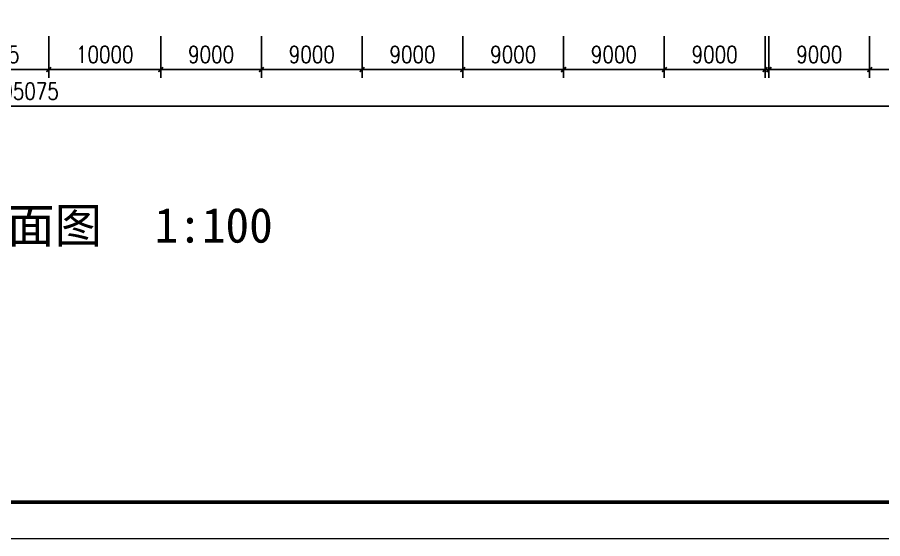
# Model space of a CAD drawing. Extents: x 5719244 to 11985375, y 1211094 to 3157953.
# Drawn here: x 6577379 to 6654709, y 1482410 to 1529009 of the extents above; entities that cross this region are included whole.
import ezdxf

# ---------------------------------------------------------------- set-up
doc = ezdxf.new("R2010")
doc.units = 0
doc.header["$LTSCALE"] = 500
doc.header["$MEASUREMENT"] = 0
doc.layers.get('0').update_dxf_attribs({"linetype": 'CONTINUOUS', "lineweight": 0})
doc.layers.get('DEFPOINTS').update_dxf_attribs({"linetype": 'CONTINUOUS', "lineweight": 0})
doc.layers.add('AXIS', color=3, linetype='CONTINUOUS', lineweight=0)
doc.layers.add('PUB_DIM', color=3, linetype='CONTINUOUS', lineweight=0)
doc.styles.add('DIM_FONT', font='SIMPLEX.shx', dxfattribs={"width": 0.8})
doc.styles.add('HTT', font='simhei_0.ttf')
doc.dimstyles.new('DIMN300-X', dxfattribs={"dimscale": 3, "dimtxt": 500, "dimasz": 1, "dimexe": 250, "dimexo": 0, "dimgap": 200, "dimtad": 1, "dimdec": 0, "dimzin": 0, "dimdsep": 46, "dimtxsty": 'DIM_FONT', "dimblk": '_DIMX', "dimblk1": '_DIMX', "dimblk2": '_DIMX', "dimsah": 1, "dimcen": 0, "dimdle": 187.057091, "dimclrd": 3, "dimclre": 3, "dimclrt": 7, "dimadec": 0, "dimazin": 0, "dimtfac": 2.166667, "dimtdec": 0, "dimtix": 1, "dimtmove": 2, "dimatfit": 3, "dimldrblk": '_DIMX', "dimfxl": 1, "dimtolj": 1, "dimtzin": 0, "dimarcsym": 0})

# ---------------------------------------------------------------- blocks, each defined once
blk = doc.blocks.new('_DIMX')
blk.add_line((-150, 0), (150, 0))
at = {"const_width": 50}
blk.add_lwpolyline([(-70, -70), (70, 70)], dxfattribs=at)
blk = doc.blocks.new('*D355')
at = {"layer": 'DEFPOINTS', "color": 0, "transparency": 16777216}
for p in [(6653544, 1527337), (6662544, 1527337), (6653544, 1524337)]:
    blk.add_point(p, dxfattribs=at)
at = {"layer": 'PUB_DIM', "color": 3, "lineweight": -2, "transparency": 16777216}
for p, q in [((6653544, 1527337), (6653544, 1523587)), ((6662544, 1527337), (6662544, 1523587)), ((6662541, 1524337), (6653547, 1524337))]:
    blk.add_line(p, q, dxfattribs=at)
at = {"layer": 'PUB_DIM', "color": 3, "lineweight": -2, "transparency": 16777216, "xscale": 3, "yscale": 3, "zscale": 3, "rotation": 180}
blk.add_blockref('_DIMX', (6653544, 1524337), dxfattribs=at)
at = {"layer": 'PUB_DIM', "color": 3, "lineweight": -2, "transparency": 16777216, "xscale": 3, "yscale": 3, "zscale": 3}
blk.add_blockref('_DIMX', (6662544, 1524337), dxfattribs=at)
at = {"layer": 'PUB_DIM', "color": 7, "transparency": 16777216, "insert": (6658044, 1525687), "char_height": 1500, "attachment_point": 5, "style": 'DIM_FONT'}
blk.add_mtext('\\A1;9000', dxfattribs=at)
blk = doc.blocks.new('*D358')
at = {"layer": 'DEFPOINTS', "color": 0, "transparency": 16777216}
for p in [(6475469, 1528899), (6680544, 1528899), (6680544, 1521053)]:
    blk.add_point(p, dxfattribs=at)
at = {"layer": 'PUB_DIM', "color": 3, "lineweight": -2, "transparency": 16777216}
for p, q in [((6475469, 1528899), (6475469, 1520303)), ((6680544, 1528899), (6680544, 1520303)), ((6475472, 1521053), (6680541, 1521053))]:
    blk.add_line(p, q, dxfattribs=at)
at = {"layer": 'PUB_DIM', "color": 3, "lineweight": -2, "transparency": 16777216, "xscale": 3, "yscale": 3, "zscale": 3, "rotation": 180}
blk.add_blockref('_DIMX', (6475469, 1521053), dxfattribs=at)
at = {"layer": 'PUB_DIM', "color": 3, "lineweight": -2, "transparency": 16777216, "xscale": 3, "yscale": 3, "zscale": 3}
blk.add_blockref('_DIMX', (6680544, 1521053), dxfattribs=at)
at = {"layer": 'PUB_DIM', "color": 7, "transparency": 16777216, "insert": (6578007, 1522403), "char_height": 1500, "attachment_point": 5, "style": 'DIM_FONT'}
blk.add_mtext('\\A1;205075', dxfattribs=at)
blk = doc.blocks.new('*D396')
at = {"layer": 'DEFPOINTS', "color": 0, "transparency": 16777216}
for p in [(6569819, 1527337), (6580194, 1527337), (6569819, 1524337)]:
    blk.add_point(p, dxfattribs=at)
at = {"layer": 'PUB_DIM', "color": 3, "lineweight": -2, "transparency": 16777216}
for p, q in [((6569819, 1527337), (6569819, 1523587)), ((6580194, 1527337), (6580194, 1523587)), ((6580191, 1524337), (6569822, 1524337))]:
    blk.add_line(p, q, dxfattribs=at)
at = {"layer": 'PUB_DIM', "color": 3, "lineweight": -2, "transparency": 16777216, "xscale": 3, "yscale": 3, "zscale": 3, "rotation": 180}
blk.add_blockref('_DIMX', (6569819, 1524337), dxfattribs=at)
at = {"layer": 'PUB_DIM', "color": 3, "lineweight": -2, "transparency": 16777216, "xscale": 3, "yscale": 3, "zscale": 3}
blk.add_blockref('_DIMX', (6580194, 1524337), dxfattribs=at)
at = {"layer": 'PUB_DIM', "color": 7, "transparency": 16777216, "insert": (6575007, 1525687), "char_height": 1500, "attachment_point": 5, "style": 'DIM_FONT'}
blk.add_mtext('\\A1;10375', dxfattribs=at)
blk = doc.blocks.new('*D339')
at = {"layer": 'DEFPOINTS', "color": 0, "transparency": 16777216}
for p in [(6617194, 1527337), (6626194, 1527337), (6617194, 1524337)]:
    blk.add_point(p, dxfattribs=at)
at = {"layer": 'PUB_DIM', "color": 3, "lineweight": -2, "transparency": 16777216}
for p, q in [((6617194, 1527337), (6617194, 1523587)), ((6626194, 1527337), (6626194, 1523587)), ((6626191, 1524337), (6617197, 1524337))]:
    blk.add_line(p, q, dxfattribs=at)
at = {"layer": 'PUB_DIM', "color": 3, "lineweight": -2, "transparency": 16777216, "xscale": 3, "yscale": 3, "zscale": 3, "rotation": 180}
blk.add_blockref('_DIMX', (6617194, 1524337), dxfattribs=at)
at = {"layer": 'PUB_DIM', "color": 3, "lineweight": -2, "transparency": 16777216, "xscale": 3, "yscale": 3, "zscale": 3}
blk.add_blockref('_DIMX', (6626194, 1524337), dxfattribs=at)
at = {"layer": 'PUB_DIM', "color": 7, "transparency": 16777216, "insert": (6621694, 1525687), "char_height": 1500, "attachment_point": 5, "style": 'DIM_FONT'}
blk.add_mtext('\\A1;9000', dxfattribs=at)
blk = doc.blocks.new('*D340')
at = {"layer": 'DEFPOINTS', "color": 0, "transparency": 16777216}
for p in [(6590194, 1527337), (6599194, 1527337), (6590194, 1524337)]:
    blk.add_point(p, dxfattribs=at)
at = {"layer": 'PUB_DIM', "color": 3, "lineweight": -2, "transparency": 16777216}
for p, q in [((6590194, 1527337), (6590194, 1523587)), ((6599194, 1527337), (6599194, 1523587)), ((6599191, 1524337), (6590197, 1524337))]:
    blk.add_line(p, q, dxfattribs=at)
at = {"layer": 'PUB_DIM', "color": 3, "lineweight": -2, "transparency": 16777216, "xscale": 3, "yscale": 3, "zscale": 3, "rotation": 180}
blk.add_blockref('_DIMX', (6590194, 1524337), dxfattribs=at)
at = {"layer": 'PUB_DIM', "color": 3, "lineweight": -2, "transparency": 16777216, "xscale": 3, "yscale": 3, "zscale": 3}
blk.add_blockref('_DIMX', (6599194, 1524337), dxfattribs=at)
at = {"layer": 'PUB_DIM', "color": 7, "transparency": 16777216, "insert": (6594694, 1525687), "char_height": 1500, "attachment_point": 5, "style": 'DIM_FONT'}
blk.add_mtext('\\A1;9000', dxfattribs=at)
blk = doc.blocks.new('*D341')
at = {"layer": 'DEFPOINTS', "color": 0, "transparency": 16777216}
for p in [(6580194, 1527337), (6590194, 1527337), (6580194, 1524337)]:
    blk.add_point(p, dxfattribs=at)
at = {"layer": 'PUB_DIM', "color": 3, "lineweight": -2, "transparency": 16777216}
for p, q in [((6580194, 1527337), (6580194, 1523587)), ((6590194, 1527337), (6590194, 1523587)), ((6590191, 1524337), (6580197, 1524337))]:
    blk.add_line(p, q, dxfattribs=at)
at = {"layer": 'PUB_DIM', "color": 3, "lineweight": -2, "transparency": 16777216, "xscale": 3, "yscale": 3, "zscale": 3, "rotation": 180}
blk.add_blockref('_DIMX', (6580194, 1524337), dxfattribs=at)
at = {"layer": 'PUB_DIM', "color": 3, "lineweight": -2, "transparency": 16777216, "xscale": 3, "yscale": 3, "zscale": 3}
blk.add_blockref('_DIMX', (6590194, 1524337), dxfattribs=at)
at = {"layer": 'PUB_DIM', "color": 7, "transparency": 16777216, "insert": (6585194, 1525687), "char_height": 1500, "attachment_point": 5, "style": 'DIM_FONT'}
blk.add_mtext('\\A1;10000', dxfattribs=at)
blk = doc.blocks.new('*D342')
at = {"layer": 'DEFPOINTS', "color": 0, "transparency": 16777216}
for p in [(6608194, 1527337), (6617194, 1527337), (6608194, 1524337)]:
    blk.add_point(p, dxfattribs=at)
at = {"layer": 'PUB_DIM', "color": 3, "lineweight": -2, "transparency": 16777216}
for p, q in [((6608194, 1527337), (6608194, 1523587)), ((6617194, 1527337), (6617194, 1523587)), ((6617191, 1524337), (6608197, 1524337))]:
    blk.add_line(p, q, dxfattribs=at)
at = {"layer": 'PUB_DIM', "color": 3, "lineweight": -2, "transparency": 16777216, "xscale": 3, "yscale": 3, "zscale": 3, "rotation": 180}
blk.add_blockref('_DIMX', (6608194, 1524337), dxfattribs=at)
at = {"layer": 'PUB_DIM', "color": 3, "lineweight": -2, "transparency": 16777216, "xscale": 3, "yscale": 3, "zscale": 3}
blk.add_blockref('_DIMX', (6617194, 1524337), dxfattribs=at)
at = {"layer": 'PUB_DIM', "color": 7, "transparency": 16777216, "insert": (6612694, 1525687), "char_height": 1500, "attachment_point": 5, "style": 'DIM_FONT'}
blk.add_mtext('\\A1;9000', dxfattribs=at)
blk = doc.blocks.new('*D343')
at = {"layer": 'AXIS', "color": 3, "lineweight": -2, "transparency": 16777216}
for p, q in [((6599194, 1527337), (6599194, 1523587)), ((6608194, 1527337), (6608194, 1523587)), ((6608191, 1524337), (6599197, 1524337))]:
    blk.add_line(p, q, dxfattribs=at)
at = {"layer": 'DEFPOINTS', "color": 0, "transparency": 16777216}
for p in [(6599194, 1527337), (6608194, 1527337), (6599194, 1524337)]:
    blk.add_point(p, dxfattribs=at)
at = {"layer": 'AXIS', "color": 3, "lineweight": -2, "transparency": 16777216, "xscale": 3, "yscale": 3, "zscale": 3, "rotation": 180}
blk.add_blockref('_DIMX', (6599194, 1524337), dxfattribs=at)
at = {"layer": 'AXIS', "color": 3, "lineweight": -2, "transparency": 16777216, "xscale": 3, "yscale": 3, "zscale": 3}
blk.add_blockref('_DIMX', (6608194, 1524337), dxfattribs=at)
at = {"layer": 'AXIS', "color": 7, "transparency": 16777216, "insert": (6603694, 1525687), "char_height": 1500, "attachment_point": 5, "style": 'DIM_FONT'}
blk.add_mtext('\\A1;9000', dxfattribs=at)
blk = doc.blocks.new('*D344')
at = {"layer": 'DEFPOINTS', "color": 0, "transparency": 16777216}
for p in [(6635194, 1527337), (6644194, 1527337), (6635194, 1524337)]:
    blk.add_point(p, dxfattribs=at)
at = {"layer": 'PUB_DIM', "color": 3, "lineweight": -2, "transparency": 16777216}
for p, q in [((6635194, 1527337), (6635194, 1523587)), ((6644194, 1527337), (6644194, 1523587)), ((6644191, 1524337), (6635197, 1524337))]:
    blk.add_line(p, q, dxfattribs=at)
at = {"layer": 'PUB_DIM', "color": 3, "lineweight": -2, "transparency": 16777216, "xscale": 3, "yscale": 3, "zscale": 3, "rotation": 180}
blk.add_blockref('_DIMX', (6635194, 1524337), dxfattribs=at)
at = {"layer": 'PUB_DIM', "color": 3, "lineweight": -2, "transparency": 16777216, "xscale": 3, "yscale": 3, "zscale": 3}
blk.add_blockref('_DIMX', (6644194, 1524337), dxfattribs=at)
at = {"layer": 'PUB_DIM', "color": 7, "transparency": 16777216, "insert": (6639694, 1525687), "char_height": 1500, "attachment_point": 5, "style": 'DIM_FONT'}
blk.add_mtext('\\A1;9000', dxfattribs=at)
blk = doc.blocks.new('*D345')
at = {"layer": 'DEFPOINTS', "color": 0, "transparency": 16777216}
for p in [(6626194, 1527337), (6635194, 1527337), (6626194, 1524337)]:
    blk.add_point(p, dxfattribs=at)
at = {"layer": 'PUB_DIM', "color": 3, "lineweight": -2, "transparency": 16777216}
for p, q in [((6626194, 1527337), (6626194, 1523587)), ((6635194, 1527337), (6635194, 1523587)), ((6635191, 1524337), (6626197, 1524337))]:
    blk.add_line(p, q, dxfattribs=at)
at = {"layer": 'PUB_DIM', "color": 3, "lineweight": -2, "transparency": 16777216, "xscale": 3, "yscale": 3, "zscale": 3, "rotation": 180}
blk.add_blockref('_DIMX', (6626194, 1524337), dxfattribs=at)
at = {"layer": 'PUB_DIM', "color": 3, "lineweight": -2, "transparency": 16777216, "xscale": 3, "yscale": 3, "zscale": 3}
blk.add_blockref('_DIMX', (6635194, 1524337), dxfattribs=at)
at = {"layer": 'PUB_DIM', "color": 7, "transparency": 16777216, "insert": (6630694, 1525687), "char_height": 1500, "attachment_point": 5, "style": 'DIM_FONT'}
blk.add_mtext('\\A1;9000', dxfattribs=at)
blk = doc.blocks.new('*D346')
at = {"layer": 'DEFPOINTS', "color": 0, "transparency": 16777216}
for p in [(6644544, 1527337), (6653544, 1527337), (6644544, 1524337)]:
    blk.add_point(p, dxfattribs=at)
at = {"layer": 'PUB_DIM', "color": 3, "lineweight": -2, "transparency": 16777216}
for p, q in [((6644544, 1527337), (6644544, 1523587)), ((6653544, 1527337), (6653544, 1523587)), ((6653541, 1524337), (6644547, 1524337))]:
    blk.add_line(p, q, dxfattribs=at)
at = {"layer": 'PUB_DIM', "color": 3, "lineweight": -2, "transparency": 16777216, "xscale": 3, "yscale": 3, "zscale": 3, "rotation": 180}
blk.add_blockref('_DIMX', (6644544, 1524337), dxfattribs=at)
at = {"layer": 'PUB_DIM', "color": 3, "lineweight": -2, "transparency": 16777216, "xscale": 3, "yscale": 3, "zscale": 3}
blk.add_blockref('_DIMX', (6653544, 1524337), dxfattribs=at)
at = {"layer": 'PUB_DIM', "color": 7, "transparency": 16777216, "insert": (6649044, 1525687), "char_height": 1500, "attachment_point": 5, "style": 'DIM_FONT'}
blk.add_mtext('\\A1;9000', dxfattribs=at)

msp = doc.modelspace()

# ---------------------------------------------------------------- linework, layer by layer
at = {"color": 4}
msp.add_lwpolyline([(6434211.9, 1482409.7), (6434211.9, 1675543.1), (6707655, 1675543.1), (6707655, 1482409.7)], close=True, dxfattribs=at)
at = {"color": 4, "const_width": 325.1}
msp.add_lwpolyline([(6437463.3, 1485661.1), (6704403.6, 1485661.1), (6704403.6, 1672291.7), (6437463.3, 1672291.7)], close=True, dxfattribs=at)

# ---------------------------------------------------------------- texts
at = {"color": 7, "linetype": 'Continuous', "style": 'HTT'}
for s, p in [('1,2号楼地下室平面图', (6544667.6, 1508849.2)), ('1:100', (6589632.3, 1508870.5))]:
    msp.add_text(s, height=3110.4, dxfattribs=at).set_placement(p)

# ---------------------------------------------------------------- dimensions: what is measured, and where the dimension line sits
at = {"layer": 'AXIS'}
dim = msp.add_aligned_dim(p1=(6608194.2, 1527337.2), p2=(6599194.2, 1527337.2), distance=3000, dimstyle='DIMN300-X', dxfattribs=at)
dim.commit()
dim.dimension.update_dxf_attribs({"geometry": '*D343', "text_midpoint": (6603694.2, 1525687.2)})
at = {"layer": 'PUB_DIM'}
dim = msp.add_linear_dim(base=(6680544.2, 1521053.3), p1=(6475469.2, 1528898.9), p2=(6680544.2, 1528898.9), dimstyle='DIMN300-X', dxfattribs=at)
dim.commit()
dim.dimension.update_dxf_attribs({"geometry": '*D358', "text_midpoint": (6578006.7, 1522403.3)})
for p1, p2, picture, middle in [((6580194.2, 1527337.2), (6569819.2, 1527337.2), '*D396', (6575006.7, 1525687.2)), ((6590194.2, 1527337.2), (6580194.2, 1527337.2), '*D341', (6585194.2, 1525687.2)), ((6599194.2, 1527337.2), (6590194.2, 1527337.2), '*D340', (6594694.2, 1525687.2)), ((6617194.2, 1527337.2), (6608194.2, 1527337.2), '*D342', (6612694.2, 1525687.2)), ((6626194.2, 1527337.2), (6617194.2, 1527337.2), '*D339', (6621694.2, 1525687.2)), ((6635194.2, 1527337.2), (6626194.2, 1527337.2), '*D345', (6630694.2, 1525687.2)), ((6644194.2, 1527337.2), (6635194.2, 1527337.2), '*D344', (6639694.2, 1525687.2)), ((6653544.2, 1527337.2), (6644544.2, 1527337.2), '*D346', (6649044.2, 1525687.2)), ((6662544.2, 1527337.2), (6653544.2, 1527337.2), '*D355', (6658044.2, 1525687.2))]:
    dim = msp.add_aligned_dim(p1=p1, p2=p2, distance=3000, dimstyle='DIMN300-X', dxfattribs=at)
    dim.commit()
    dim.dimension.update_dxf_attribs({"geometry": picture, "text_midpoint": middle})

doc.saveas('drawing.dxf')
